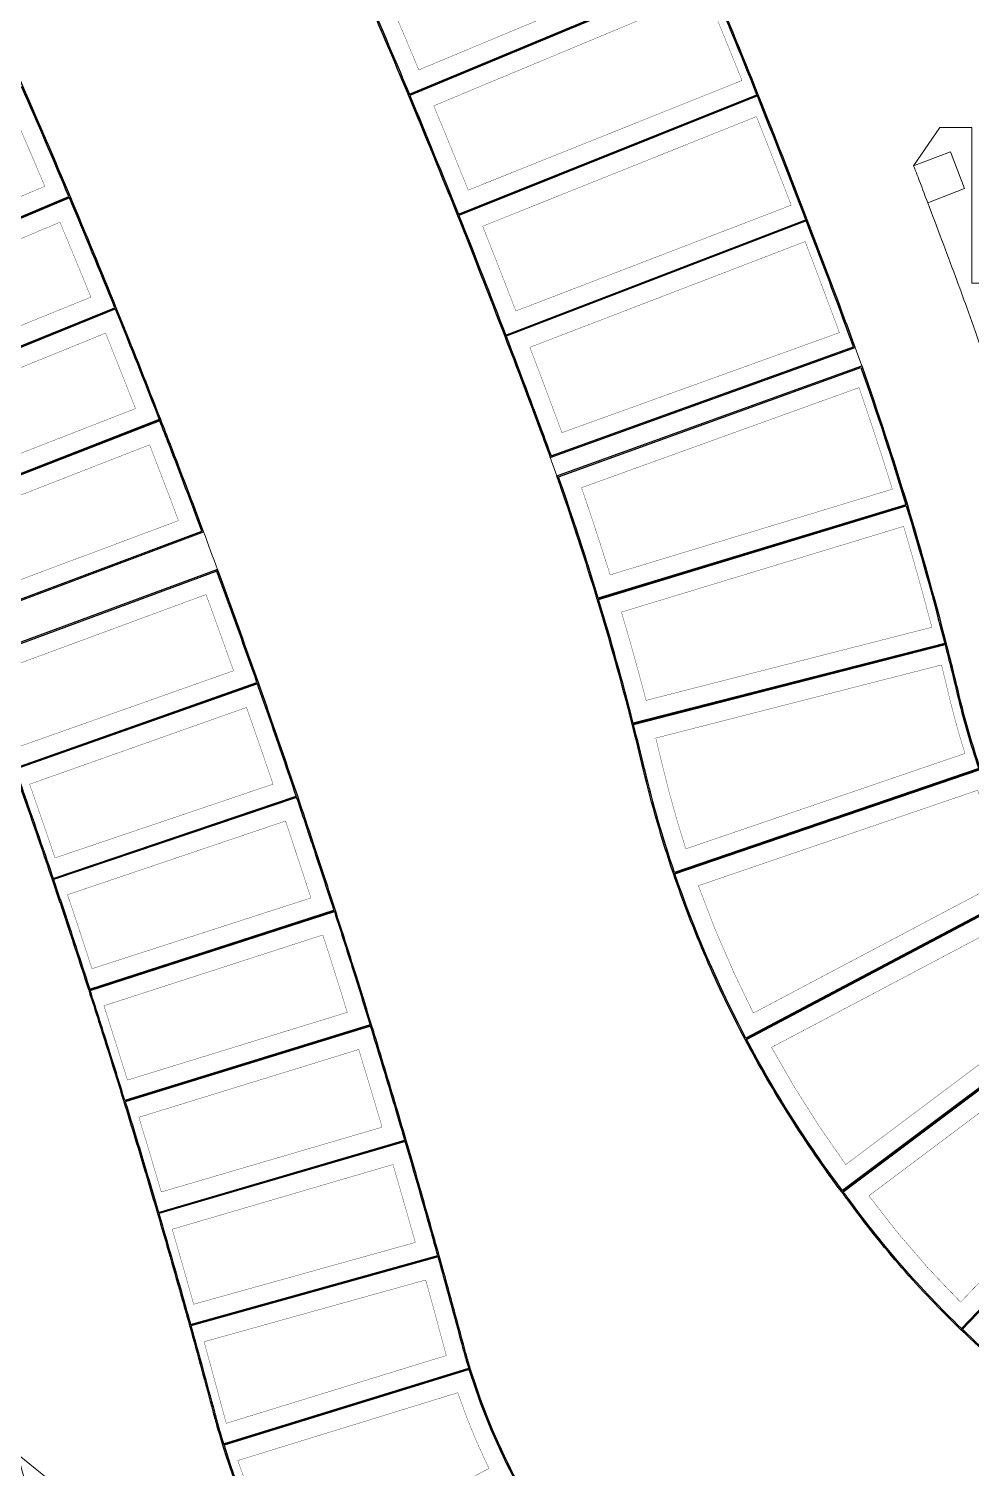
# Model space of a CAD drawing. Header units: centimetres. Extents: x -6122352 to 7132207, y -1694241 to 1947892.
# Drawn here: x -116018 to 29379, y -357502 to -135533 of the extents above; entities that cross this region are included whole.
import ezdxf

# ---------------------------------------------------------------- set-up
doc = ezdxf.new("R2010")
doc.units = ezdxf.units.CM
doc.header["$MEASUREMENT"] = 0
doc.linetypes.add('XR-AR-END-SETTING OUT PLAN$0$23261-XR-AR-SI-GF$0$HIDDEN', pattern=[0.375, 0.25, -0.125])
for name, color, linetype, lineweight, true_color in [('08-Compound Wall-2', 6, 'Continuous', 25, 0xff00ff), ('23585-XR-AR-DAMAC PLOT LIMITS$0$1-Open Space', 7, 'Continuous', 5, 0x90cf5a), ('23585-XR-AR-DAMAC PLOT LIMITS$0$1-Utility', 7, 'Continuous', 5, 0x8db1ff)]:
    doc.layers.add(name, color=color, linetype=linetype, lineweight=lineweight, true_color=true_color)
doc.layers.add('23585-XR-AR-BOUNDARY WALLS AND SETBACKS$0$setback', color=7, linetype='XR-AR-END-SETTING OUT PLAN$0$23261-XR-AR-SI-GF$0$HIDDEN')
doc.layers.add('@MI-REF LAYER', color=7, linetype='Continuous')
for name, color, linetype, lineweight in [('23585-XR-AR-DAMAC PLOT LIMITS$0$1-V55', 171, 'Continuous', 5), ('23585-XR-AR-DAMAC PLOT LIMITS$0$1-V75', 142, 'Continuous', 5), ('A-ANNO-TEXT', 3, 'Continuous', 25)]:
    doc.layers.add(name, color=color, linetype=linetype, lineweight=lineweight)

# ---------------------------------------------------------------- blocks, each defined once
blk = doc.blocks.new('23585-XR-AR-BOUNDARY WALLS AND SETBACKS')
at = {"layer": '08-Compound Wall-2'}
for points in [[(496446.72, 2768760.87, -0.002554), (496460.4, 2768756, -0.003519), (496479.16, 2768749.08, -0.003519), (496497.83, 2768741.88, -0.002715), (496512.16, 2768736.16, -0.002537), (496516.38, 2768734.42), (496535.65, 2768780.56, 0.002457), (496531.11, 2768782.43, 0.002741), (496516.13, 2768788.42, 0.003518), (496496.82, 2768795.86, 0.003518), (496477.39, 2768803.03, 0.002558)], [(496687.94, 2768695.19, -0.050015), (496658.36, 2768690.29, -0.043984), (496632, 2768690.92, -0.002458), (496630.26, 2768691.08, -0.039308), (496602.84, 2768695.98, -0.039308), (496576.53, 2768705.1, -0.023669), (496561.49, 2768712.55, 0.003974), (496555.21, 2768715.98, 0.011112), (496537.37, 2768725.02), (496535.68, 2768725.82), (496533.95, 2768726.63), (496532.48, 2768727.31), (496532.43, 2768727.34), (496530.79, 2768728.09), (496529.18, 2768728.83), (496529.13, 2768728.85), (496527.52, 2768729.58), (496527.47, 2768729.6), (496525.84, 2768730.33), (496524.18, 2768731.07), (496524.15, 2768731.08), (496522.62, 2768731.75), (496520.86, 2768732.51), (496520.82, 2768732.53), (496519.14, 2768733.25), (496538.42, 2768779.39, -0.011279), (496558.97, 2768770.11, -0.011113), (496578.8, 2768760.07, -0.003974), (496585.78, 2768756.26, 0.023636), (496596.58, 2768750.91)], [(496372.05, 2768686.41, -0.002651), (496385.39, 2768682.18, -0.000758), (496389.2, 2768680.95, -0.00303), (496404.38, 2768675.89), (496406.28, 2768675.25, -0.003409), (496423.27, 2768669.31, -0.003409), (496440.18, 2768663.15), (496442.05, 2768662.45, -0.00303), (496457.01, 2768656.76, -0.000757), (496460.73, 2768655.31, -0.002652), (496473.75, 2768650.13), (496488.72, 2768687.23, 0.002652), (496475.31, 2768692.56, 0.000757), (496471.47, 2768694.05, 0.003031), (496456.06, 2768699.92), (496454.13, 2768700.64, 0.003409), (496436.71, 2768706.99, 0.003408), (496419.2, 2768713.1), (496417.25, 2768713.76, 0.00303), (496401.61, 2768718.97, 0.000758)], [(496495.92, 2768640.95, -0.001134), (496501.43, 2768638.6, -0.002275), (496512.44, 2768633.8, -0.001512), (496519.74, 2768630.56, -0.001896), (496528.86, 2768626.43, -0.001891), (496537.93, 2768622.24, -0.001518), (496545.18, 2768618.83, -0.00227), (496555.98, 2768613.65, -0.001139), (496561.39, 2768611.01, -0.002648), (496573.91, 2768604.78, -0.00076), (496577.5, 2768602.97, -0.002626), (496589.83, 2768596.62, 0.004002), (496591.8, 2768595.61, 0.005421), (496594.5, 2768594.3, 0.045485), (496618.1, 2768585.64, 0.046514)], [(496628.41, 2768624.28, -0.045479), (496611.63, 2768630.44, -0.005421), (496609.71, 2768631.38, -0.004453), (496608.15, 2768632.18, 0.002594), (496595.6, 2768638.63, 0.00076), (496591.91, 2768640.49, 0.002648), (496579.02, 2768646.91, 0.00114), (496573.44, 2768649.63, 0.002269), (496562.31, 2768654.97, 0.001518), (496554.84, 2768658.48, 0.001891), (496545.5, 2768662.8, 0.001896), (496536.1, 2768667.06, 0.001512), (496528.58, 2768670.4, 0.002276), (496517.23, 2768675.34, 0.001134), (496511.56, 2768677.77, 0.002653), (496498.24, 2768683.34), (496495.47, 2768684.48), (496494.44, 2768684.9), (496479.31, 2768647.88)]]:
    blk.add_lwpolyline(points, format="xyb", dxfattribs=at)
for points in [[(496477.23, 2768802.88, 0.002541), (496463.14, 2768807.89, -0.016124), (496458.61, 2768809.64), (496439.19, 2768764, 0.016303), (496446.79, 2768761.06, -0.002537), (496460.38, 2768756.23)], [(496496.65, 2768795.71, 0.003484), (496477.42, 2768802.81), (496460.56, 2768756.16, -0.003484), (496479.14, 2768749.3)], [(496515.97, 2768788.27, 0.003484), (496496.84, 2768795.64), (496479.33, 2768749.23, -0.003484), (496497.81, 2768742.11)], [(496535.39, 2768780.45, 0.002357), (496531.03, 2768782.24, 0.002724), (496516.15, 2768788.19), (496497.99, 2768742.03, -0.002698), (496512.23, 2768736.34, -0.002426), (496516.27, 2768734.68)], [(496558.8, 2768769.97), (496537.37, 2768725.24), (496535.76, 2768726), (496534.04, 2768726.81), (496532.56, 2768727.5), (496532.52, 2768727.52), (496530.87, 2768728.28), (496529.26, 2768729.01), (496529.21, 2768729.04), (496527.6, 2768729.76), (496527.55, 2768729.78), (496525.93, 2768730.51), (496524.26, 2768731.25), (496524.23, 2768731.26), (496522.7, 2768731.94), (496520.94, 2768732.7), (496520.89, 2768732.72), (496519.41, 2768733.36), (496538.52, 2768779.13, -0.011129)], [(496578.61, 2768759.94), (496555.22, 2768716.2, 0.011001), (496537.55, 2768725.15), (496558.98, 2768769.89, -0.011012)], [(496596.41, 2768750.77), (496576.52, 2768705.33, -0.023528), (496561.58, 2768712.73, 0.003918), (496555.39, 2768716.1), (496578.79, 2768759.84, -0.003924), (496585.68, 2768756.09, 0.02344)], [(496615.33, 2768744.19), (496602.8, 2768696.2, -0.039025), (496576.71, 2768705.25), (496596.59, 2768750.69, 0.038906)], [(496635.04, 2768740.65), (496630.18, 2768691.29, -0.039025), (496602.99, 2768696.15), (496615.52, 2768744.14, 0.038906)], [(496674.84, 2768743.24), (496687.79, 2768695.36, -0.049681), (496658.45, 2768690.5), (496655.26, 2768740, 0.04955)], [(496655.06, 2768739.98), (496658.25, 2768690.48, -0.043821), (496632.02, 2768691.12, -0.00232), (496630.38, 2768691.27), (496635.24, 2768740.63, 0.003421), (496636.98, 2768740.47, 0.045158)], [(496423.24, 2768669.54), (496436.54, 2768706.83, 0.003371), (496419.23, 2768712.88), (496406.43, 2768675.4, -0.003371)], [(496440.16, 2768663.37), (496453.97, 2768700.48, 0.003372), (496436.73, 2768706.77), (496423.43, 2768669.47, -0.003371)], [(496456.99, 2768656.98, 0.003011), (496442.12, 2768662.64), (496440.35, 2768663.3), (496454.15, 2768700.41), (496455.99, 2768699.73, -0.003012), (496471.3, 2768693.9)], [(496473.64, 2768650.4), (496488.46, 2768687.12, 0.002616), (496475.23, 2768692.37, 0.000738), (496471.49, 2768693.83), (496457.17, 2768656.91, -0.000738), (496460.81, 2768655.49, -0.002614)], [(496479.57, 2768647.99), (496480.37, 2768647.65), (496483.15, 2768646.51, -0.002618), (496495.91, 2768641.18), (496511.39, 2768677.62, 0.002635), (496498.16, 2768683.16), (496495.39, 2768684.3), (496494.55, 2768684.64)], [(496496.09, 2768641.1, -0.001115), (496501.5, 2768638.78, -0.002256), (496512.43, 2768634.03), (496528.41, 2768670.25, 0.002257), (496517.15, 2768675.16, 0.001116), (496511.57, 2768677.54)], [(496512.61, 2768633.95, -0.001493), (496519.82, 2768630.74, -0.001877), (496528.85, 2768626.65), (496545.32, 2768662.66, 0.001878), (496536.02, 2768666.87, 0.001493), (496528.59, 2768670.17)], [(496529.03, 2768626.57), (496545.5, 2768662.57, -0.001873), (496554.75, 2768658.3, -0.0015), (496562.13, 2768654.83), (496545.17, 2768619.05, 0.001499), (496538.01, 2768622.42, 0.001872)], [(496545.35, 2768618.97, -0.002251), (496556.07, 2768613.83, -0.00112), (496561.39, 2768611.23), (496578.84, 2768646.78, 0.001121), (496573.36, 2768649.45, 0.002251), (496562.31, 2768654.75)], [(496561.57, 2768611.14, -0.002629), (496574, 2768604.96, -0.000741), (496577.5, 2768603.19), (496595.42, 2768638.5, 0.000741), (496591.82, 2768640.32, 0.002629), (496579.02, 2768646.69)], [(496577.68, 2768603.1, -0.002607), (496589.92, 2768596.8, 0.004002), (496591.89, 2768595.79, 0.00524), (496594.49, 2768594.52), (496611.46, 2768630.31, -0.005168), (496609.62, 2768631.2, -0.004453), (496608.06, 2768632, 0.002575), (496595.6, 2768638.4)], [(496594.68, 2768594.44, 0.045304), (496618.15, 2768585.83, 0.000332), (496618.33, 2768585.78), (496628.46, 2768624.06), (496628.36, 2768624.09, -0.045226), (496611.64, 2768630.22)]]:
    blk.add_lwpolyline(points, format="xyb", close=True, dxfattribs=at)
at = {"layer": '23585-XR-AR-BOUNDARY WALLS AND SETBACKS$0$setback', "ltscale": 40, "const_width": 0.05}
for points in [[(496458.6, 2768759.84), (496474.06, 2768802.64, 0.002049), (496462.71, 2768806.66, -0.006655), (496460.79, 2768807.36), (496442.97, 2768765.47, 0.010364), (496447.71, 2768763.7, -0.002028)], [(496477.42, 2768752.94), (496493.48, 2768795.51, 0.002498), (496479.7, 2768800.6), (496464.24, 2768757.8, -0.002466)], [(496496.13, 2768745.77), (496512.79, 2768788.12, 0.002498), (496499.09, 2768793.39), (496483.03, 2768750.82, -0.002466)], [(496501.72, 2768743.58, -0.002189), (496513.29, 2768738.94, -0.000881), (496514.76, 2768738.33), (496532.3, 2768780.32, 0.000953), (496530.54, 2768781.04, 0.002231), (496518.38, 2768785.92)], [(496535.95, 2768729), (496555.62, 2768770.04, 0.008266), (496540.6, 2768776.83), (496523.06, 2768734.83), (496523.82, 2768734.5), (496525.36, 2768733.83), (496525.39, 2768733.81), (496527.06, 2768733.07), (496528.71, 2768732.34), (496528.76, 2768732.31), (496530.36, 2768731.59), (496530.42, 2768731.56), (496532.04, 2768730.82), (496533.7, 2768730.06), (496533.75, 2768730.03), (496535.23, 2768729.35)], [(496575.44, 2768760.15, 0.008103), (496561.03, 2768767.45), (496541.37, 2768726.42, -0.007801), (496553.98, 2768720.03)], [(496575, 2768709.08), (496593.24, 2768750.77, -0.017832), (496585.04, 2768754.95, 0.002467), (496580.73, 2768757.32), (496559.27, 2768717.2, -0.002317), (496562.94, 2768715.18, 0.019368)], [(496600.71, 2768699.66), (496612.2, 2768743.7, -0.02765), (496598.74, 2768748.37), (496580.5, 2768706.67, 0.030695)], [(496627.57, 2768694.39), (496632.03, 2768739.68, -0.02765), (496618.01, 2768742.18), (496606.51, 2768698.15, 0.030695)], [(496655.18, 2768693.12), (496652.25, 2768738.54, -0.035114), (496638, 2768739.05), (496633.54, 2768693.77, 0.036812)], [(496421.07, 2768709.29), (496409.6, 2768675.69, -0.002274), (496420.95, 2768671.73), (496432.87, 2768705.17, 0.002303)], [(496438.52, 2768703.15), (496426.6, 2768669.72, -0.002274), (496437.89, 2768665.6), (496450.27, 2768698.87, 0.002303)], [(496455.89, 2768696.78), (496443.52, 2768663.51, -0.002274), (496454.75, 2768659.24), (496467.59, 2768692.33, 0.002304)], [(496473.18, 2768690.17), (496460.35, 2768657.07, -0.000189), (496461.28, 2768656.7, -0.002084), (496471.52, 2768652.65), (496484.81, 2768685.56, 0.0021), (496474.21, 2768689.76, 0.000204)], [(496493.74, 2768643.5), (496507.62, 2768676.18, 0.002101), (496497.1, 2768680.57), (496496.08, 2768680.98), (496482.65, 2768648.13), (496483.64, 2768647.72, -0.00207)], [(496510.3, 2768636.38, 0.001708), (496502.02, 2768639.98, 0.000566), (496499.27, 2768641.16), (496513.14, 2768673.83, -0.000582), (496516.05, 2768672.59, -0.001723), (496524.63, 2768668.86)], [(496526.75, 2768629.04), (496541.52, 2768661.32, 0.001344), (496534.87, 2768664.32, 0.000959), (496530.12, 2768666.44), (496515.79, 2768633.96, -0.000945), (496520.35, 2768631.93, -0.001329)], [(496543.11, 2768621.47), (496558.31, 2768653.54, 0.000965), (496553.57, 2768655.77, 0.001338), (496546.97, 2768658.82), (496532.21, 2768626.54, -0.001323), (496538.56, 2768623.6, -0.00095)], [(496559.36, 2768613.67), (496575, 2768645.54, 0.000587), (496572.13, 2768646.93, 0.001717), (496563.73, 2768650.97), (496548.53, 2768618.9, -0.001702), (496556.64, 2768614.99, -0.000572)], [(496564.74, 2768611.03, -0.002081), (496574.59, 2768606.12, -0.000193), (496575.5, 2768605.66), (496591.57, 2768637.31, 0.000207), (496590.56, 2768637.82, 0.002095), (496580.38, 2768642.89)], [(496592.44, 2768596.97), (496607.66, 2768629.06, -0.002476), (496606.76, 2768629.52, 0.002041), (496596.92, 2768634.59), (496580.85, 2768602.94, -0.002059), (496590.52, 2768597.95, 0.003946)], [(496615.86, 2768587.81), (496624.95, 2768622.14, -0.031185), (496613.08, 2768626.49), (496597.87, 2768594.4, 0.035027)]]:
    blk.add_lwpolyline(points, format="xyb", close=True, dxfattribs=at)
blk = doc.blocks.new('A$C9d9485f6')
at = {"layer": 'A-ANNO-TEXT', "rotation": 312.4881850805905}
blk.add_blockref('23585-XR-AR-BOUNDARY WALLS AND SETBACKS', (-2377088.53, -1504219.25), dxfattribs=at)
blk = doc.blocks.new('23585-XR-AR-DAMAC PLOT LIMITS')
at = {"layer": '23585-XR-AR-DAMAC PLOT LIMITS$0$1-Open Space', "color": 251, "true_color": 0x636466}
for points in [[(496446.73, 2768760.86, -0.002552), (496460.4, 2768756, -0.003519), (496479.16, 2768749.08, -0.003519), (496497.83, 2768741.88, -0.002732), (496512.25, 2768736.12, -0.002484), (496516.38, 2768734.42), (496519.14, 2768733.25), (496520.82, 2768732.53), (496520.86, 2768732.51), (496522.48, 2768731.81), (496522.59, 2768731.77), (496522.64, 2768731.74), (496524.2, 2768731.06), (496525.81, 2768730.34), (496525.85, 2768730.33), (496527.44, 2768729.61), (496529.2, 2768728.82), (496530.78, 2768728.1), (496530.83, 2768728.07), (496532.35, 2768727.37), (496533.9, 2768726.65), (496533.98, 2768726.62), (496534.12, 2768726.55), (496535.68, 2768725.82), (496535.74, 2768725.79), (496537.37, 2768725.01, -0.011112), (496555.21, 2768715.97, -0.003967), (496561.47, 2768712.56), (496561.5, 2768712.55, 0.023651), (496576.53, 2768705.1, 0.039308), (496602.84, 2768695.98, 0.039308), (496630.26, 2768691.08, 0.002458), (496632, 2768690.92, 0.043984), (496658.36, 2768690.29, 0.050015), (496687.94, 2768695.19, 0.049937)], [(496628.41, 2768624.28, -0.045479), (496611.63, 2768630.44, -0.005421), (496609.71, 2768631.38, -0.004008), (496608.31, 2768632.09, 0.002626), (496595.6, 2768638.63, 0.00076), (496591.91, 2768640.49, 0.002648), (496579.01, 2768646.91, 0.00114), (496573.44, 2768649.63, 0.002269), (496562.31, 2768654.97, 0.001518), (496554.84, 2768658.48, 0.001891), (496545.5, 2768662.8, 0.001896), (496536.1, 2768667.05, 0.001512), (496528.58, 2768670.4, 0.002276), (496517.23, 2768675.34, 0.001134), (496511.56, 2768677.77, 0.002653), (496498.24, 2768683.34), (496495.47, 2768684.48), (496494.44, 2768684.9, 0.001136), (496488.72, 2768687.23, 0.002652), (496475.31, 2768692.56, 0.000757), (496471.47, 2768694.05, 0.003031), (496456.06, 2768699.92), (496454.13, 2768700.64, 0.003409), (496436.71, 2768706.99, 0.003408), (496419.2, 2768713.1)]]:
    blk.add_lwpolyline(points, format="xyb", dxfattribs=at)
for points in [[(496546.64, 2768807.28), (496548.57, 2768809.38), (496567.89, 2768791.68), (496567.47, 2768790.92), (496561.8, 2768789.01, 0.008585), (496545.54, 2768796.25), (496542.73, 2768797.43, 0.002468), (496538, 2768799.38, 0.002036), (496526.74, 2768803.9), (496528.98, 2768809.57), (496523.31, 2768811.81), (496521.07, 2768806.14), (496521.06, 2768806.14), (496519.44, 2768813.12), (496522.77, 2768816.75), (496540.46, 2768800.53)], [(496494.44, 2768684.9), (496479.31, 2768647.88, 0.001136), (496473.75, 2768650.14), (496488.72, 2768687.23, -0.001136)], [(496588.5, 2768570.22), (496578.87, 2768548.24, -0.009453), (496572.46, 2768551.19), (496564.14, 2768528.57, -0.00641), (496559.27, 2768530.93), (496557.35, 2768536.79), (496562.79, 2768534.02), (496565.55, 2768539.46), (496560.11, 2768542.22), (496571.45, 2768564.56), (496576.89, 2768561.8), (496579.65, 2768567.24), (496574.21, 2768570), (496585.29, 2768571.66, 0.005398)]]:
    blk.add_lwpolyline(points, format="xyb", close=True, dxfattribs=at)
blk.add_lwpolyline([(496538.42, 2768779.39), (496519.14, 2768733.25), (496516.38, 2768734.42), (496535.65, 2768780.56)], close=True, dxfattribs=at)
at = {"layer": '23585-XR-AR-DAMAC PLOT LIMITS$0$1-Utility', "color": 251, "true_color": 0x636466}
blk.add_lwpolyline([(496528.98, 2768809.57), (496526.74, 2768803.9, 0.000705), (496522.83, 2768805.45, 0.000319), (496521.07, 2768806.14), (496523.31, 2768811.81)], format="xyb", close=True, dxfattribs=at)
at = {"layer": '23585-XR-AR-DAMAC PLOT LIMITS$0$1-V55', "color": 251, "true_color": 0x636466}
for points in [[(496436.71, 2768706.99), (496423.27, 2768669.32, 0.003409), (496406.28, 2768675.25), (496419.2, 2768713.1, -0.003408)], [(496454.13, 2768700.64), (496440.18, 2768663.15, 0.003409), (496423.27, 2768669.32), (496436.71, 2768706.99, -0.003409)], [(496471.47, 2768694.05), (496457.01, 2768656.76, 0.00303), (496442.05, 2768662.45), (496440.18, 2768663.15), (496454.13, 2768700.64), (496456.06, 2768699.92, -0.003031)], [(496488.72, 2768687.23), (496473.75, 2768650.14, 0.002652), (496460.73, 2768655.31, 0.000757), (496457.01, 2768656.76), (496471.47, 2768694.05, -0.000757), (496475.31, 2768692.56, -0.002652)], [(496511.56, 2768677.77), (496495.92, 2768640.95, 0.002637), (496483.07, 2768646.33), (496480.3, 2768647.47), (496479.31, 2768647.88), (496494.44, 2768684.9), (496495.47, 2768684.48), (496498.24, 2768683.34, -0.002653)], [(496528.58, 2768670.4), (496512.44, 2768633.8, 0.002275), (496501.43, 2768638.6, 0.001134), (496495.92, 2768640.95), (496511.56, 2768677.77, -0.001134), (496517.23, 2768675.34, -0.002276)], [(496545.5, 2768662.8), (496528.86, 2768626.43, 0.001896), (496519.74, 2768630.56, 0.001512), (496512.44, 2768633.8), (496528.58, 2768670.4, -0.001512), (496536.1, 2768667.05, -0.001896)], [(496562.31, 2768654.97), (496545.18, 2768618.83, 0.001518), (496537.93, 2768622.24, 0.001891), (496528.86, 2768626.43), (496545.5, 2768662.8, -0.001891), (496554.84, 2768658.48, -0.001518)], [(496579.01, 2768646.91), (496561.39, 2768611.01, 0.001139), (496555.98, 2768613.65, 0.00227), (496545.18, 2768618.83), (496562.31, 2768654.97, -0.002269), (496573.44, 2768649.63, -0.00114)], [(496595.6, 2768638.63), (496577.5, 2768602.97, 0.00076), (496573.91, 2768604.78, 0.002648), (496561.39, 2768611.01), (496579.01, 2768646.91, -0.002648), (496591.91, 2768640.49, -0.00076)], [(496611.63, 2768630.44), (496594.5, 2768594.3, -0.005421), (496591.8, 2768595.61, -0.003987), (496589.83, 2768596.62, 0.002628), (496577.5, 2768602.97), (496595.6, 2768638.63, -0.002626), (496608.31, 2768632.09, 0.004008), (496609.71, 2768631.38, 0.005421)], [(496628.61, 2768624.23), (496618.37, 2768585.56), (496618.1, 2768585.64, -0.045485), (496594.5, 2768594.3), (496611.63, 2768630.44, 0.045479), (496628.41, 2768624.28)]]:
    blk.add_lwpolyline(points, format="xyb", close=True, dxfattribs=at)
at = {"layer": '23585-XR-AR-DAMAC PLOT LIMITS$0$1-V75', "color": 251, "true_color": 0x636466}
for points in [[(496477.39, 2768803.03), (496460.4, 2768756, 0.002552), (496446.73, 2768760.86), (496446.71, 2768760.87, -0.01648), (496439.02, 2768763.85), (496458.6, 2768809.86, 0.016456), (496463.21, 2768808.08, -0.002558)], [(496496.82, 2768795.86), (496479.16, 2768749.08, 0.003519), (496460.4, 2768756), (496477.39, 2768803.03, -0.003518)], [(496516.13, 2768788.42), (496497.83, 2768741.88, 0.003519), (496479.16, 2768749.08), (496496.82, 2768795.86, -0.003518)], [(496535.65, 2768780.56), (496516.38, 2768734.42, 0.002484), (496512.25, 2768736.12, 0.002732), (496497.83, 2768741.88), (496516.13, 2768788.42, -0.002741), (496531.11, 2768782.43, -0.002457)], [(496558.97, 2768770.11), (496537.37, 2768725.01), (496535.74, 2768725.79), (496535.68, 2768725.82), (496534.12, 2768726.55), (496533.98, 2768726.62), (496533.9, 2768726.65), (496532.35, 2768727.37), (496530.83, 2768728.07), (496530.78, 2768728.1), (496529.2, 2768728.82), (496527.44, 2768729.61), (496525.85, 2768730.33), (496525.81, 2768730.34), (496524.2, 2768731.06), (496522.64, 2768731.74), (496522.59, 2768731.77), (496522.48, 2768731.81), (496520.86, 2768732.51), (496520.82, 2768732.53), (496519.14, 2768733.25), (496538.42, 2768779.39, -0.011279)], [(496578.8, 2768760.07), (496555.21, 2768715.97, 0.011112), (496537.37, 2768725.01), (496558.97, 2768770.11, -0.011112)], [(496596.58, 2768750.91), (496576.53, 2768705.1, -0.02365), (496561.5, 2768712.55), (496561.47, 2768712.56, 0.003967), (496555.21, 2768715.97), (496578.8, 2768760.07, -0.003974), (496585.78, 2768756.26, 0.023636)], [(496615.47, 2768744.36), (496602.84, 2768695.98, -0.039308), (496576.53, 2768705.1), (496596.58, 2768750.91, 0.039298)], [(496635.16, 2768740.84), (496630.26, 2768691.08, -0.039308), (496602.84, 2768695.98), (496615.47, 2768744.36, 0.039298)], [(496687.94, 2768695.19, -0.050015), (496658.36, 2768690.29), (496655.15, 2768740.19, 0.05005), (496674.88, 2768743.46)], [(496655.15, 2768740.19), (496658.36, 2768690.29, -0.043984), (496632, 2768690.92, -0.002458), (496630.26, 2768691.08), (496635.16, 2768740.84, 0.003624), (496637, 2768740.67, 0.045416)]]:
    blk.add_lwpolyline(points, format="xyb", close=True, dxfattribs=at)
blk = doc.blocks.new('A$Cf093b529')
at = {"layer": 'A-ANNO-TEXT'}
blk.add_blockref('23585-XR-AR-DAMAC PLOT LIMITS', (-495391.99, -2768603.44), dxfattribs=at)

msp = doc.modelspace()

# ---------------------------------------------------------------- block references
at = {"layer": '@MI-REF LAYER', "xscale": 1000, "yscale": 1000, "zscale": 1000}
msp.add_blockref('A$C9d9485f6', (-23958.95046, 48155.57226), dxfattribs=at)
at = {"layer": '@MI-REF LAYER', "xscale": 1000, "yscale": 1000, "zscale": 1000, "rotation": 312.4882903633292}
msp.add_blockref('A$Cf093b529', (-891608.73293, 539022.72011), dxfattribs=at)

doc.saveas('drawing.dxf')
